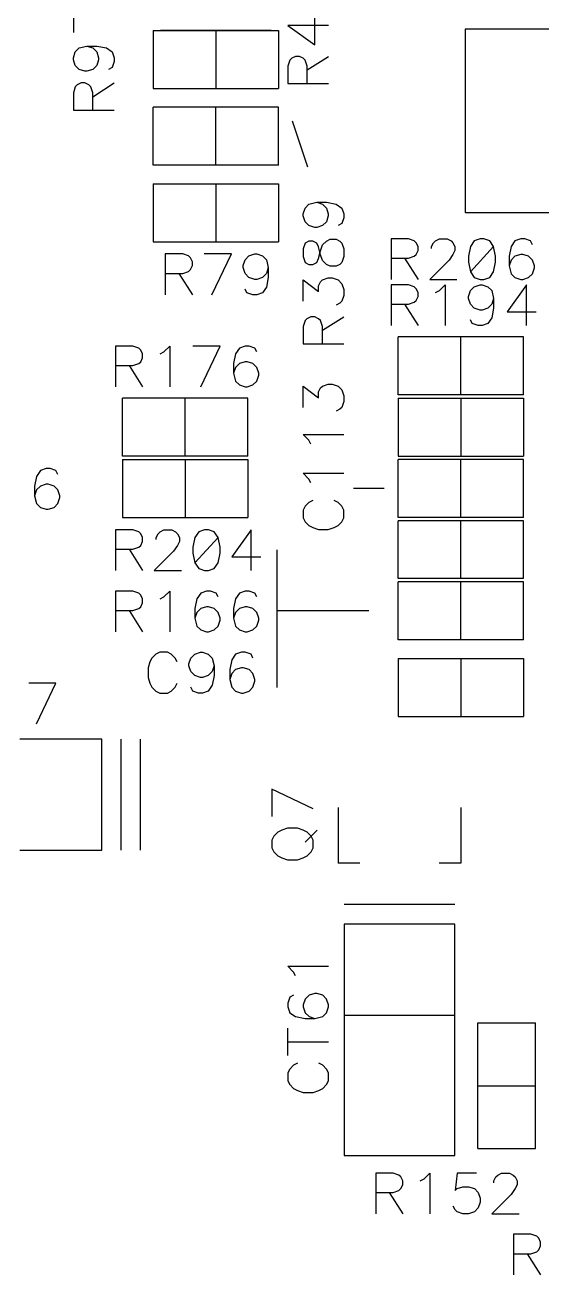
# Model space of a CAD drawing. Extents: x 295 to 953, y 10 to 290.
# Drawn here: x 694.4 to 722.2, y 171.1 to 238.5 of the extents above; entities that cross this region are included whole.
import ezdxf

# ---------------------------------------------------------------- set-up
doc = ezdxf.new("R2010")
doc.units = 0
doc.header["$LTSCALE"] = 5
doc.header["$MEASUREMENT"] = 0
doc.layers.add('DV-DPO-A6_BSK', color=2, linetype='CONTINUOUS')

msp = doc.modelspace()

# ---------------------------------------------------------------- linework, layer by layer
at = {"layer": 'DV-DPO-A6_BSK', "color": 7}
for p, q in [((697.012, 239.567), (697.012, 238.101)), ((710.042, 237.434), (710.042, 238.999)), ((701.318, 238.193), (708.074, 238.193)), ((701.318, 238.193), (701.318, 235.07)), ((701.707, 238.213), (707.684, 238.213)), ((704.692, 238.193), (704.692, 235.07)), ((708.074, 238.193), (708.074, 235.07)), ((710.775, 238.477), (708.582, 238.477)), ((708.582, 238.477), (710.042, 237.434)), ((735.824, 238.266), (718.145, 238.266)), ((718.145, 238.266), (718.145, 228.387)), ((697.118, 237.051), (697.329, 237.262)), ((697.329, 237.262), (697.745, 237.361)), ((697.745, 237.361), (698.062, 237.262)), ((697.745, 237.361), (698.273, 237.361)), ((698.062, 237.262), (698.273, 237.051)), ((698.273, 237.361), (698.795, 237.262)), ((698.795, 237.262), (699.112, 237.051)), ((697.012, 236.734), (697.118, 237.051)), ((697.012, 236.628), (697.012, 236.734)), ((697.118, 236.318), (697.012, 236.628)), ((698.273, 237.051), (698.372, 236.734)), ((698.372, 236.628), (698.273, 236.318)), ((698.372, 236.734), (698.372, 236.628)), ((699.112, 237.051), (699.218, 236.734)), ((699.218, 236.523), (699.112, 236.212)), ((699.218, 236.734), (699.218, 236.523)), ((708.688, 236.602), (708.582, 236.285)), ((708.787, 236.701), (708.688, 236.602)), ((708.998, 236.807), (708.787, 236.701)), ((709.209, 236.807), (708.998, 236.807)), ((709.414, 236.701), (709.209, 236.807)), ((709.52, 236.602), (709.414, 236.701)), ((709.626, 236.285), (709.52, 236.602)), ((709.626, 236.074), (710.775, 236.807)), ((697.329, 236.107), (697.118, 236.318)), ((697.639, 236.001), (697.329, 236.107)), ((697.745, 236.001), (697.639, 236.001)), ((698.062, 236.107), (697.745, 236.001)), ((698.273, 236.318), (698.062, 236.107)), ((699.112, 236.212), (698.901, 236.107)), ((708.582, 236.285), (708.582, 235.347)), ((709.626, 235.347), (709.626, 236.285)), ((697.118, 235.162), (697.012, 234.845)), ((697.223, 235.268), (697.118, 235.162)), ((697.428, 235.374), (697.223, 235.268)), ((697.639, 235.374), (697.428, 235.374)), ((697.851, 235.268), (697.639, 235.374)), ((697.956, 235.162), (697.851, 235.268)), ((698.062, 234.845), (697.956, 235.162)), ((698.062, 234.634), (699.218, 235.374)), ((708.582, 235.347), (710.775, 235.347)), ((697.012, 234.845), (697.012, 233.901)), ((698.062, 233.901), (698.062, 234.845)), ((701.318, 235.07), (708.074, 235.07)), ((697.012, 233.901), (699.218, 233.901)), ((708.074, 234.066), (701.318, 234.066)), ((701.318, 230.942), (701.318, 234.066)), ((704.692, 230.942), (704.692, 234.066)), ((708.074, 230.942), (708.074, 234.066)), ((708.82, 233.326), (709.645, 230.85)), ((708.074, 230.942), (701.318, 230.942)), ((701.318, 229.938), (708.074, 229.938)), ((701.318, 229.938), (701.318, 226.815)), ((704.692, 229.938), (704.692, 226.815)), ((708.074, 229.938), (708.074, 226.815)), ((709.408, 228.314), (709.513, 228.624)), ((709.513, 228.624), (709.718, 228.836)), ((709.718, 228.836), (710.141, 228.941)), ((710.141, 228.941), (710.451, 228.836)), ((710.141, 228.941), (710.662, 228.941)), ((710.451, 228.836), (710.662, 228.624)), ((710.662, 228.941), (711.184, 228.836)), ((710.662, 228.624), (710.761, 228.314)), ((711.184, 228.836), (711.494, 228.624)), ((711.494, 228.624), (711.6, 228.314)), ((709.408, 228.208), (709.408, 228.314)), ((709.513, 227.891), (709.408, 228.208)), ((709.718, 227.687), (709.513, 227.891)), ((710.662, 227.891), (710.451, 227.687)), ((710.761, 228.208), (710.662, 227.891)), ((710.761, 228.314), (710.761, 228.208)), ((711.494, 227.792), (711.29, 227.687)), ((711.6, 228.103), (711.494, 227.792)), ((711.6, 228.314), (711.6, 228.103)), ((718.145, 228.387), (735.824, 228.387)), ((710.035, 227.581), (709.718, 227.687)), ((710.141, 227.581), (710.035, 227.581)), ((710.451, 227.687), (710.141, 227.581)), ((701.318, 226.815), (708.074, 226.815)), ((709.513, 226.742), (709.408, 226.432)), ((709.408, 226.432), (709.408, 226.016)), ((709.718, 226.848), (709.513, 226.742)), ((709.929, 226.848), (709.718, 226.848)), ((710.141, 226.742), (709.929, 226.848)), ((710.24, 226.537), (710.141, 226.742)), ((710.345, 226.115), (710.24, 226.537)), ((710.345, 226.326), (710.451, 226.643)), ((710.451, 226.643), (710.662, 226.848)), ((710.662, 226.848), (710.867, 226.953)), ((710.867, 226.953), (711.184, 226.953)), ((711.184, 226.953), (711.389, 226.848)), ((711.389, 226.848), (711.494, 226.742)), ((711.494, 226.742), (711.6, 226.432)), ((711.6, 226.432), (711.6, 226.016)), ((715.08, 226.967), (714.143, 226.967)), ((714.143, 226.967), (714.143, 224.774)), ((715.397, 226.861), (715.08, 226.967)), ((715.503, 226.755), (715.397, 226.861)), ((715.602, 226.551), (715.503, 226.755)), ((715.602, 226.339), (715.602, 226.551)), ((716.335, 226.551), (716.441, 226.755)), ((716.335, 226.445), (716.335, 226.551)), ((716.441, 226.755), (716.547, 226.861)), ((716.547, 226.861), (716.751, 226.967)), ((716.751, 226.967), (717.174, 226.967)), ((717.174, 226.967), (717.379, 226.861)), ((717.379, 226.861), (717.484, 226.755)), ((717.484, 226.755), (717.59, 226.551)), ((717.59, 226.551), (717.59, 226.339)), ((718.429, 226.551), (718.323, 226.029)), ((718.633, 226.861), (718.429, 226.551)), ((719.677, 226.551), (718.429, 225.19)), ((718.95, 226.967), (718.633, 226.861)), ((719.155, 226.967), (718.95, 226.967)), ((719.472, 226.861), (719.155, 226.967)), ((719.677, 226.551), (719.472, 226.861)), ((719.782, 226.029), (719.677, 226.551)), ((720.621, 226.551), (720.516, 226.029)), ((720.826, 226.861), (720.621, 226.551)), ((721.143, 226.967), (720.826, 226.861)), ((721.354, 226.967), (721.143, 226.967)), ((721.665, 226.861), (721.354, 226.967)), ((721.77, 226.656), (721.665, 226.861)), ((702.909, 226.154), (701.965, 226.154)), ((701.965, 226.154), (701.965, 223.949)), ((703.226, 226.049), (702.909, 226.154)), ((703.332, 225.943), (703.226, 226.049)), ((703.438, 225.732), (703.332, 225.943)), ((703.438, 225.527), (703.438, 225.732)), ((705.538, 226.154), (704.065, 226.154)), ((704.488, 223.949), (705.538, 226.154)), ((706.165, 225.527), (706.271, 225.837)), ((706.271, 225.837), (706.482, 226.049)), ((706.482, 226.049), (706.792, 226.154)), ((706.792, 226.154), (706.898, 226.154)), ((706.898, 226.154), (707.215, 226.049)), ((707.215, 226.049), (707.426, 225.837)), ((707.426, 225.837), (707.525, 225.421)), ((709.408, 226.016), (709.513, 225.699)), ((710.141, 225.699), (710.24, 225.91)), ((710.24, 225.91), (710.345, 226.326)), ((710.451, 225.804), (710.345, 226.115)), ((710.662, 225.593), (710.451, 225.804)), ((711.6, 226.016), (711.494, 225.699)), ((714.143, 225.923), (715.08, 225.923)), ((714.876, 225.923), (715.602, 224.774)), ((715.08, 225.923), (715.397, 226.029)), ((715.397, 226.029), (715.503, 226.128)), ((715.503, 226.128), (715.602, 226.339)), ((717.28, 225.818), (716.23, 224.774)), ((717.484, 226.128), (717.28, 225.818)), ((717.59, 226.339), (717.484, 226.128)), ((718.323, 226.029), (718.323, 225.712)), ((719.782, 225.712), (719.782, 226.029)), ((720.516, 226.029), (720.516, 225.507)), ((720.621, 225.818), (720.516, 225.507)), ((720.826, 226.029), (720.621, 225.818)), ((721.143, 226.128), (720.826, 226.029)), ((721.249, 226.128), (721.143, 226.128)), ((721.559, 226.029), (721.249, 226.128)), ((721.77, 225.818), (721.559, 226.029)), ((721.876, 225.507), (721.77, 225.818)), ((701.965, 225.104), (702.909, 225.104)), ((702.705, 225.104), (703.438, 223.949)), ((702.909, 225.104), (703.226, 225.21)), ((703.226, 225.21), (703.332, 225.316)), ((703.332, 225.316), (703.438, 225.527)), ((706.165, 225.421), (706.165, 225.527)), ((706.271, 225.104), (706.165, 225.421)), ((706.482, 224.893), (706.271, 225.104)), ((707.426, 225.104), (707.215, 224.893)), ((707.525, 225.421), (707.426, 225.104)), ((707.525, 225.421), (707.525, 224.893)), ((709.513, 225.699), (709.718, 225.593)), ((709.718, 225.593), (709.929, 225.593)), ((709.929, 225.593), (710.141, 225.699)), ((710.867, 225.494), (710.662, 225.593)), ((711.184, 225.494), (710.867, 225.494)), ((711.389, 225.593), (711.184, 225.494)), ((711.494, 225.699), (711.389, 225.593)), ((718.323, 225.712), (718.429, 225.19)), ((718.429, 225.19), (718.633, 224.88)), ((719.472, 224.88), (719.677, 225.19)), ((719.677, 225.19), (719.782, 225.712)), ((720.516, 225.507), (720.621, 225.085)), ((720.621, 225.085), (720.826, 224.88)), ((721.559, 224.88), (721.77, 225.085)), ((721.77, 225.085), (721.876, 225.402)), ((721.876, 225.402), (721.876, 225.507)), ((706.792, 224.787), (706.482, 224.893)), ((706.898, 224.787), (706.792, 224.787)), ((707.215, 224.893), (706.898, 224.787)), ((707.525, 224.893), (707.426, 224.371)), ((709.408, 223.612), (709.408, 224.761)), ((709.408, 224.761), (710.24, 224.134)), ((710.24, 224.444), (710.345, 224.655)), ((710.24, 224.134), (710.24, 224.444)), ((710.345, 224.655), (710.451, 224.761)), ((710.451, 224.761), (710.761, 224.867)), ((710.761, 224.867), (710.973, 224.867)), ((710.973, 224.867), (711.29, 224.761)), ((711.29, 224.761), (711.494, 224.55)), ((711.494, 224.55), (711.6, 224.239)), ((715.08, 224.49), (714.143, 224.49)), ((714.143, 224.49), (714.143, 222.298)), ((715.397, 224.385), (715.08, 224.49)), ((715.503, 224.279), (715.397, 224.385)), ((716.23, 224.774), (717.696, 224.774)), ((716.751, 224.18), (717.068, 224.49)), ((717.068, 224.49), (717.068, 222.298)), ((718.429, 224.18), (718.633, 224.385)), ((718.633, 224.88), (718.95, 224.774)), ((718.633, 224.385), (718.95, 224.49)), ((718.95, 224.774), (719.155, 224.774)), ((718.95, 224.49), (719.056, 224.49)), ((719.056, 224.49), (719.366, 224.385)), ((719.155, 224.774), (719.472, 224.88)), ((719.366, 224.385), (719.578, 224.18)), ((721.453, 224.49), (720.41, 223.031)), ((720.826, 224.88), (721.143, 224.774)), ((721.143, 224.774), (721.249, 224.774)), ((721.249, 224.774), (721.559, 224.88)), ((721.453, 222.298), (721.453, 224.49)), ((706.376, 224.054), (706.271, 224.266)), ((706.687, 223.949), (706.376, 224.054)), ((706.898, 223.949), (706.687, 223.949)), ((707.215, 224.054), (706.898, 223.949)), ((707.426, 224.371), (707.215, 224.054)), ((711.6, 223.922), (711.494, 223.612)), ((711.6, 224.239), (711.6, 223.922)), ((715.602, 224.074), (715.503, 224.279)), ((715.503, 223.651), (715.602, 223.863)), ((715.602, 223.863), (715.602, 224.074)), ((716.547, 224.074), (716.751, 224.18)), ((718.323, 223.863), (718.429, 224.18)), ((718.323, 223.757), (718.323, 223.863)), ((718.429, 223.447), (718.323, 223.757)), ((719.578, 224.18), (719.677, 223.757)), ((719.677, 223.757), (719.578, 223.447)), ((719.677, 223.757), (719.677, 223.235)), ((711.389, 223.506), (711.184, 223.401)), ((711.494, 223.612), (711.389, 223.506)), ((714.143, 223.447), (715.08, 223.447)), ((714.876, 223.447), (715.602, 222.298)), ((715.08, 223.447), (715.397, 223.552)), ((715.397, 223.552), (715.503, 223.651)), ((718.633, 223.235), (718.429, 223.447)), ((718.95, 223.13), (718.633, 223.235)), ((719.056, 223.13), (718.95, 223.13)), ((719.366, 223.235), (719.056, 223.13)), ((719.578, 223.447), (719.366, 223.235)), ((719.677, 223.235), (719.578, 222.714)), ((720.41, 223.031), (721.975, 223.031)), ((709.513, 222.568), (709.408, 222.251)), ((709.612, 222.667), (709.513, 222.568)), ((709.824, 222.773), (709.612, 222.667)), ((710.035, 222.773), (709.824, 222.773)), ((710.24, 222.667), (710.035, 222.773)), ((710.345, 222.568), (710.24, 222.667)), ((710.451, 222.251), (710.345, 222.568)), ((710.451, 222.04), (711.6, 222.773)), ((718.528, 222.403), (718.429, 222.608)), ((718.845, 222.298), (718.528, 222.403)), ((719.366, 222.403), (719.056, 222.298)), ((719.578, 222.714), (719.366, 222.403)), ((709.408, 222.251), (709.408, 221.314)), ((710.451, 221.314), (710.451, 222.251)), ((721.282, 221.683), (714.526, 221.683)), ((714.526, 218.56), (714.526, 221.683)), ((717.9, 218.56), (717.9, 221.683)), ((719.056, 222.298), (718.845, 222.298)), ((721.282, 218.56), (721.282, 221.683)), ((700.221, 221.188), (699.284, 221.188)), ((699.284, 221.188), (699.284, 218.996)), ((700.538, 221.083), (700.221, 221.188)), ((700.644, 220.977), (700.538, 221.083)), ((701.892, 220.878), (702.209, 221.188)), ((702.209, 221.188), (702.209, 218.996)), ((704.923, 221.188), (703.464, 221.188)), ((703.88, 218.996), (704.923, 221.188)), ((705.967, 221.083), (705.762, 220.772)), ((706.284, 221.188), (705.967, 221.083)), ((706.495, 221.188), (706.284, 221.188)), ((706.806, 221.083), (706.495, 221.188)), ((706.911, 220.878), (706.806, 221.083)), ((709.408, 221.314), (711.6, 221.314)), ((700.538, 220.25), (700.644, 220.349)), ((700.743, 220.772), (700.644, 220.977)), ((700.644, 220.349), (700.743, 220.561)), ((700.743, 220.561), (700.743, 220.772)), ((701.688, 220.772), (701.892, 220.878)), ((705.762, 220.772), (705.657, 220.25)), ((706.284, 220.349), (705.967, 220.25)), ((706.39, 220.349), (706.284, 220.349)), ((706.7, 220.25), (706.39, 220.349)), ((699.284, 220.145), (700.221, 220.145)), ((700.017, 220.145), (700.743, 218.996)), ((700.221, 220.145), (700.538, 220.25)), ((705.657, 220.25), (705.657, 219.729)), ((705.762, 220.039), (705.657, 219.729)), ((705.657, 219.729), (705.762, 219.306)), ((705.967, 220.25), (705.762, 220.039)), ((706.911, 220.039), (706.7, 220.25)), ((707.017, 219.729), (706.911, 220.039)), ((707.017, 219.623), (707.017, 219.729)), ((705.762, 219.306), (705.967, 219.101)), ((705.967, 219.101), (706.284, 218.996)), ((706.284, 218.996), (706.39, 218.996)), ((706.39, 218.996), (706.7, 219.101)), ((706.7, 219.101), (706.911, 219.306)), ((706.911, 219.306), (707.017, 219.623)), ((709.408, 217.886), (709.408, 219.035)), ((709.408, 219.035), (710.24, 218.408)), ((710.345, 218.93), (710.451, 219.035)), ((710.451, 219.035), (710.761, 219.134)), ((710.761, 219.134), (710.973, 219.134)), ((710.973, 219.134), (711.29, 219.035)), ((711.29, 219.035), (711.494, 218.824)), ((706.423, 218.381), (699.667, 218.381)), ((699.667, 215.258), (699.667, 218.381)), ((703.041, 215.258), (703.041, 218.381)), ((706.423, 215.258), (706.423, 218.381)), ((710.24, 218.718), (710.345, 218.93)), ((710.24, 218.408), (710.24, 218.718)), ((711.494, 218.824), (711.6, 218.514)), ((711.6, 218.514), (711.6, 218.197)), ((721.282, 218.56), (714.526, 218.56)), ((714.526, 218.381), (721.282, 218.381)), ((714.526, 218.381), (714.526, 215.258)), ((717.9, 218.381), (717.9, 215.258)), ((721.282, 218.381), (721.282, 215.258)), ((711.389, 217.781), (711.184, 217.675)), ((711.494, 217.886), (711.389, 217.781)), ((711.6, 218.197), (711.494, 217.886)), ((709.718, 216.11), (709.408, 216.42)), ((709.408, 216.42), (711.6, 216.42)), ((709.824, 215.898), (709.718, 216.11)), ((706.423, 215.258), (699.667, 215.258)), ((699.667, 215.079), (706.423, 215.079)), ((699.667, 215.079), (699.667, 211.956)), ((703.041, 215.079), (703.041, 211.956)), ((706.423, 215.079), (706.423, 211.956)), ((714.526, 215.258), (721.282, 215.258)), ((721.282, 215.079), (714.526, 215.079)), ((714.526, 211.956), (714.526, 215.079)), ((717.9, 211.956), (717.9, 215.079)), ((721.282, 211.956), (721.282, 215.079)), ((695.235, 214.479), (695.031, 214.168)), ((695.552, 214.584), (695.235, 214.479)), ((695.764, 214.584), (695.552, 214.584)), ((696.074, 214.479), (695.764, 214.584)), ((696.18, 214.274), (696.074, 214.479)), ((709.718, 214.016), (709.408, 214.333)), ((709.408, 214.333), (711.6, 214.333)), ((695.031, 214.168), (694.925, 213.646)), ((694.925, 213.646), (694.925, 213.125)), ((695.235, 213.646), (695.031, 213.435)), ((695.552, 213.745), (695.235, 213.646)), ((695.658, 213.745), (695.552, 213.745)), ((695.968, 213.646), (695.658, 213.745)), ((696.18, 213.435), (695.968, 213.646)), ((709.824, 213.812), (709.718, 214.016)), ((695.031, 213.435), (694.925, 213.125)), ((694.925, 213.125), (695.031, 212.702)), ((696.285, 213.125), (696.18, 213.435)), ((696.18, 212.702), (696.285, 213.019)), ((696.285, 213.019), (696.285, 213.125)), ((713.773, 213.514), (712.122, 213.514)), ((695.031, 212.702), (695.235, 212.497)), ((695.235, 212.497), (695.552, 212.392)), ((695.552, 212.392), (695.658, 212.392)), ((695.658, 212.392), (695.968, 212.497)), ((695.968, 212.497), (696.18, 212.702)), ((709.513, 212.557), (709.408, 212.345)), ((709.408, 212.345), (709.408, 211.929)), ((709.718, 212.761), (709.513, 212.557)), ((709.929, 212.867), (709.718, 212.761)), ((711.29, 212.761), (711.078, 212.867)), ((711.494, 212.557), (711.29, 212.761)), ((711.6, 212.345), (711.494, 212.557)), ((711.6, 211.929), (711.6, 212.345)), ((699.667, 211.956), (706.423, 211.956)), ((709.408, 211.929), (709.513, 211.718)), ((709.513, 211.718), (709.718, 211.513)), ((711.29, 211.513), (711.494, 211.718)), ((711.494, 211.718), (711.6, 211.929)), ((721.282, 211.956), (714.526, 211.956)), ((721.282, 211.777), (714.526, 211.777)), ((714.526, 208.654), (714.526, 211.777)), ((717.9, 208.654), (717.9, 211.777)), ((721.282, 208.654), (721.282, 211.777)), ((700.221, 211.282), (699.284, 211.282)), ((699.284, 211.282), (699.284, 209.09)), ((700.538, 211.177), (700.221, 211.282)), ((700.644, 211.071), (700.538, 211.177)), ((700.743, 210.866), (700.644, 211.071)), ((701.476, 210.866), (701.582, 211.071)), ((701.582, 211.071), (701.688, 211.177)), ((701.688, 211.177), (701.892, 211.282)), ((701.892, 211.282), (702.315, 211.282)), ((702.315, 211.282), (702.52, 211.177)), ((702.52, 211.177), (702.625, 211.071)), ((702.625, 211.071), (702.731, 210.866)), ((703.774, 211.177), (703.57, 210.866)), ((704.091, 211.282), (703.774, 211.177)), ((704.296, 211.282), (704.091, 211.282)), ((704.613, 211.177), (704.296, 211.282)), ((704.818, 210.866), (704.613, 211.177)), ((706.594, 211.282), (705.551, 209.823)), ((706.594, 209.09), (706.594, 211.282)), ((709.718, 211.513), (709.929, 211.408)), ((709.929, 211.408), (710.24, 211.302)), ((710.24, 211.302), (710.761, 211.302)), ((710.761, 211.302), (711.078, 211.408)), ((711.078, 211.408), (711.29, 211.513)), ((699.284, 210.239), (700.221, 210.239)), ((700.017, 210.239), (700.743, 209.09)), ((700.221, 210.239), (700.538, 210.344)), ((700.538, 210.344), (700.644, 210.443)), ((700.644, 210.443), (700.743, 210.655)), ((700.743, 210.655), (700.743, 210.866)), ((701.476, 210.76), (701.476, 210.866)), ((702.625, 210.443), (702.421, 210.133)), ((702.731, 210.655), (702.625, 210.443)), ((702.731, 210.866), (702.731, 210.655)), ((703.57, 210.866), (703.464, 210.344)), ((703.464, 210.344), (703.464, 210.027)), ((704.818, 210.866), (703.57, 209.506)), ((704.923, 210.344), (704.818, 210.866)), ((704.923, 210.027), (704.923, 210.344)), ((702.421, 210.133), (701.371, 209.09)), ((703.464, 210.027), (703.57, 209.506)), ((704.818, 209.506), (704.923, 210.027)), ((705.551, 209.823), (707.116, 209.823)), ((707.994, 210.212), (707.994, 202.783)), ((701.371, 209.09), (702.837, 209.09)), ((703.57, 209.506), (703.774, 209.195)), ((703.774, 209.195), (704.091, 209.09)), ((704.091, 209.09), (704.296, 209.09)), ((704.296, 209.09), (704.613, 209.195)), ((704.613, 209.195), (704.818, 209.506)), ((721.282, 208.654), (714.526, 208.654)), ((721.282, 208.475), (714.526, 208.475)), ((714.526, 205.352), (714.526, 208.475)), ((717.9, 205.352), (717.9, 208.475)), ((721.282, 205.352), (721.282, 208.475)), ((700.221, 207.98), (699.284, 207.98)), ((699.284, 207.98), (699.284, 205.788)), ((700.538, 207.875), (700.221, 207.98)), ((700.644, 207.769), (700.538, 207.875)), ((700.743, 207.564), (700.644, 207.769)), ((700.743, 207.353), (700.743, 207.564)), ((701.688, 207.564), (701.892, 207.67)), ((701.892, 207.67), (702.209, 207.98)), ((702.209, 207.98), (702.209, 205.788)), ((703.669, 207.564), (703.57, 207.042)), ((703.88, 207.875), (703.669, 207.564)), ((704.197, 207.98), (703.88, 207.875)), ((704.402, 207.98), (704.197, 207.98)), ((704.719, 207.875), (704.402, 207.98)), ((704.818, 207.67), (704.719, 207.875)), ((705.762, 207.564), (705.657, 207.042)), ((705.967, 207.875), (705.762, 207.564)), ((706.284, 207.98), (705.967, 207.875)), ((706.495, 207.98), (706.284, 207.98)), ((706.806, 207.875), (706.495, 207.98)), ((706.911, 207.67), (706.806, 207.875)), ((699.284, 206.937), (700.221, 206.937)), ((700.017, 206.937), (700.743, 205.788)), ((700.221, 206.937), (700.538, 207.042)), ((700.538, 207.042), (700.644, 207.141)), ((700.644, 207.141), (700.743, 207.353)), ((703.57, 207.042), (703.57, 206.521)), ((703.88, 207.042), (703.669, 206.831)), ((704.197, 207.141), (703.88, 207.042)), ((704.296, 207.141), (704.197, 207.141)), ((704.613, 207.042), (704.296, 207.141)), ((704.818, 206.831), (704.613, 207.042)), ((705.657, 207.042), (705.657, 206.521)), ((705.967, 207.042), (705.762, 206.831)), ((706.284, 207.141), (705.967, 207.042)), ((706.39, 207.141), (706.284, 207.141)), ((706.7, 207.042), (706.39, 207.141)), ((706.911, 206.831), (706.7, 207.042)), ((712.947, 206.91), (707.994, 206.91)), ((703.669, 206.831), (703.57, 206.521)), ((703.57, 206.521), (703.669, 206.098)), ((704.923, 206.521), (704.818, 206.831)), ((704.818, 206.098), (704.923, 206.415)), ((704.923, 206.415), (704.923, 206.521)), ((705.762, 206.831), (705.657, 206.521)), ((705.657, 206.521), (705.762, 206.098)), ((707.017, 206.521), (706.911, 206.831)), ((706.911, 206.098), (707.017, 206.415)), ((707.017, 206.415), (707.017, 206.521)), ((703.669, 206.098), (703.88, 205.893)), ((703.88, 205.893), (704.197, 205.788)), ((704.197, 205.788), (704.296, 205.788)), ((704.296, 205.788), (704.613, 205.893)), ((704.613, 205.893), (704.818, 206.098)), ((705.762, 206.098), (705.967, 205.893)), ((705.967, 205.893), (706.284, 205.788)), ((706.284, 205.788), (706.39, 205.788)), ((706.39, 205.788), (706.7, 205.893)), ((706.7, 205.893), (706.911, 206.098)), ((721.282, 205.352), (714.526, 205.352)), ((701.245, 204.374), (701.139, 204.163)), ((701.456, 204.586), (701.245, 204.374)), ((701.668, 204.691), (701.456, 204.586)), ((702.084, 204.691), (701.668, 204.691)), ((702.295, 204.586), (702.084, 204.691)), ((702.506, 204.374), (702.295, 204.586)), ((702.612, 204.163), (702.506, 204.374)), ((703.239, 204.064), (703.345, 204.374)), ((703.345, 204.374), (703.556, 204.586)), ((703.556, 204.586), (703.867, 204.691)), ((703.867, 204.691), (703.972, 204.691)), ((703.972, 204.691), (704.289, 204.586)), ((704.289, 204.586), (704.501, 204.374)), ((704.501, 204.374), (704.606, 203.958)), ((705.551, 204.269), (705.445, 203.747)), ((705.756, 204.586), (705.551, 204.269)), ((706.073, 204.691), (705.756, 204.586)), ((706.284, 204.691), (706.073, 204.691)), ((706.601, 204.586), (706.284, 204.691)), ((706.7, 204.374), (706.601, 204.586)), ((714.526, 204.348), (721.282, 204.348)), ((714.526, 204.348), (714.526, 201.224)), ((717.9, 204.348), (717.9, 201.224)), ((721.282, 204.348), (721.282, 201.224)), ((701.139, 204.163), (701.04, 203.853)), ((701.04, 203.853), (701.04, 203.324)), ((703.239, 203.958), (703.239, 204.064)), ((703.345, 203.641), (703.239, 203.958)), ((703.556, 203.43), (703.345, 203.641)), ((704.501, 203.641), (704.289, 203.43)), ((704.606, 203.958), (704.501, 203.641)), ((704.606, 203.958), (704.606, 203.43)), ((705.445, 203.747), (705.445, 203.219)), ((705.551, 203.536), (705.445, 203.219)), ((705.756, 203.747), (705.551, 203.536)), ((706.073, 203.853), (705.756, 203.747)), ((706.178, 203.853), (706.073, 203.853)), ((706.495, 203.747), (706.178, 203.853)), ((706.7, 203.536), (706.495, 203.747)), ((706.806, 203.219), (706.7, 203.536)), ((696.074, 203.027), (694.615, 203.027)), ((695.031, 200.835), (696.074, 203.027)), ((701.04, 203.324), (701.139, 203.014)), ((701.139, 203.014), (701.245, 202.803)), ((702.506, 202.803), (702.612, 203.014)), ((703.867, 203.324), (703.556, 203.43)), ((703.972, 203.324), (703.867, 203.324)), ((704.289, 203.43), (703.972, 203.324)), ((704.501, 202.908), (704.289, 202.591)), ((704.606, 203.43), (704.501, 202.908)), ((705.445, 203.219), (705.551, 202.803)), ((706.7, 202.803), (706.806, 203.12)), ((706.806, 203.12), (706.806, 203.219)), ((701.245, 202.803), (701.456, 202.591)), ((701.456, 202.591), (701.668, 202.486)), ((701.668, 202.486), (702.084, 202.486)), ((702.084, 202.486), (702.295, 202.591)), ((702.295, 202.591), (702.506, 202.803)), ((703.451, 202.591), (703.345, 202.803)), ((703.768, 202.486), (703.451, 202.591)), ((703.972, 202.486), (703.768, 202.486)), ((704.289, 202.591), (703.972, 202.486)), ((705.551, 202.803), (705.756, 202.591)), ((705.756, 202.591), (706.073, 202.486)), ((706.073, 202.486), (706.178, 202.486)), ((706.178, 202.486), (706.495, 202.591)), ((706.495, 202.591), (706.7, 202.803)), ((714.526, 201.224), (721.282, 201.224)), ((698.551, 199.996), (694.133, 199.996)), ((698.551, 194.019), (698.551, 199.996)), ((699.594, 194.019), (699.594, 199.996)), ((700.631, 194.019), (700.631, 199.996)), ((709.943, 196.251), (707.724, 197.308)), ((707.724, 197.308), (707.724, 195.829)), ((711.29, 196.311), (711.29, 193.319)), ((717.914, 196.311), (717.914, 193.319)), ((707.829, 194.772), (707.724, 194.561)), ((708.041, 194.983), (707.829, 194.772)), ((708.252, 195.089), (708.041, 194.983)), ((708.569, 195.195), (708.252, 195.089)), ((709.097, 195.195), (708.569, 195.195)), ((709.414, 195.089), (709.097, 195.195)), ((709.626, 194.983), (709.414, 195.089)), ((709.52, 194.455), (710.154, 195.089)), ((709.837, 194.772), (709.626, 194.983)), ((709.943, 194.561), (709.837, 194.772)), ((707.724, 194.561), (707.724, 194.138)), ((707.724, 194.138), (707.829, 193.927)), ((709.837, 193.927), (709.943, 194.138)), ((709.943, 194.138), (709.943, 194.561)), ((694.133, 194.019), (698.551, 194.019)), ((707.829, 193.927), (708.041, 193.716)), ((708.041, 193.716), (708.252, 193.61)), ((708.252, 193.61), (708.569, 193.504)), ((708.569, 193.504), (709.097, 193.504)), ((709.097, 193.504), (709.414, 193.61)), ((709.414, 193.61), (709.626, 193.716)), ((709.626, 193.716), (709.837, 193.927)), ((712.459, 193.319), (711.29, 193.319)), ((717.914, 193.319), (716.745, 193.319)), ((717.59, 191.081), (711.613, 191.081)), ((717.59, 190.037), (711.613, 190.037)), ((711.613, 190.037), (711.613, 185.619)), ((717.59, 185.619), (717.59, 190.037)), ((708.892, 187.448), (708.575, 187.759)), ((708.575, 187.759), (710.775, 187.759)), ((708.998, 187.237), (708.892, 187.448)), ((708.681, 186.088), (708.575, 185.771)), ((708.892, 186.194), (708.681, 186.088)), ((709.52, 185.982), (709.414, 185.672)), ((709.731, 186.194), (709.52, 185.982)), ((710.042, 186.299), (709.731, 186.194)), ((710.147, 186.299), (710.042, 186.299)), ((710.458, 186.194), (710.147, 186.299)), ((710.669, 185.982), (710.458, 186.194)), ((710.775, 185.672), (710.669, 185.982)), ((708.575, 185.771), (708.575, 185.566)), ((708.575, 185.566), (708.681, 185.249)), ((709.414, 185.672), (709.414, 185.566)), ((709.414, 185.566), (709.52, 185.249)), ((710.669, 185.249), (710.775, 185.566)), ((710.775, 185.566), (710.775, 185.672)), ((711.613, 185.619), (711.613, 184.45)), ((717.59, 184.45), (717.59, 185.619)), ((708.681, 185.249), (708.998, 185.044)), ((708.998, 185.044), (709.52, 184.939)), ((709.52, 185.249), (709.731, 185.044)), ((709.52, 184.939), (710.042, 184.939)), ((709.731, 185.044), (710.042, 184.939)), ((710.042, 184.939), (710.458, 185.044)), ((710.458, 185.044), (710.669, 185.249)), ((717.59, 185.097), (711.613, 185.097)), ((718.818, 177.939), (718.818, 184.701)), ((718.818, 184.701), (721.942, 184.701)), ((721.942, 177.939), (721.942, 184.701)), ((708.575, 182.951), (708.575, 184.417)), ((711.613, 184.45), (711.613, 183.017)), ((717.59, 183.017), (717.59, 184.45)), ((708.575, 183.684), (710.775, 183.684)), ((711.613, 183.017), (711.613, 182.238)), ((717.59, 182.238), (717.59, 183.017)), ((708.681, 182.218), (708.575, 182.013)), ((708.575, 182.013), (708.575, 181.591)), ((708.892, 182.429), (708.681, 182.218)), ((709.104, 182.535), (708.892, 182.429)), ((710.458, 182.429), (710.253, 182.535)), ((710.669, 182.218), (710.458, 182.429)), ((710.775, 182.013), (710.669, 182.218)), ((710.775, 181.591), (710.775, 182.013)), ((711.613, 182.238), (711.613, 177.556)), ((717.59, 177.556), (717.59, 182.238)), ((708.575, 181.591), (708.681, 181.386)), ((708.681, 181.386), (708.892, 181.175)), ((710.458, 181.175), (710.669, 181.386)), ((710.669, 181.386), (710.775, 181.591)), ((718.818, 181.32), (721.942, 181.32)), ((708.892, 181.175), (709.104, 181.069)), ((709.104, 181.069), (709.414, 180.963)), ((709.414, 180.963), (709.936, 180.963)), ((709.936, 180.963), (710.253, 181.069)), ((710.253, 181.069), (710.458, 181.175)), ((718.818, 177.939), (721.942, 177.939)), ((711.613, 177.556), (717.59, 177.556)), ((714.255, 176.611), (713.317, 176.611)), ((713.317, 176.611), (713.317, 174.419)), ((714.572, 176.506), (714.255, 176.611)), ((715.926, 176.301), (716.243, 176.611)), ((716.243, 176.611), (716.243, 174.419)), ((717.702, 176.611), (717.603, 175.673)), ((718.752, 176.611), (717.702, 176.611)), ((719.901, 176.506), (720.106, 176.611)), ((720.106, 176.611), (720.529, 176.611)), ((720.529, 176.611), (720.733, 176.506)), ((714.678, 176.4), (714.572, 176.506)), ((714.777, 176.195), (714.678, 176.4)), ((714.678, 175.772), (714.777, 175.984)), ((714.777, 175.984), (714.777, 176.195)), ((715.721, 176.195), (715.926, 176.301)), ((717.702, 175.772), (718.019, 175.878)), ((718.019, 175.878), (718.33, 175.878)), ((718.33, 175.878), (718.647, 175.772)), ((719.69, 176.195), (719.796, 176.4)), ((719.69, 176.089), (719.69, 176.195)), ((719.796, 176.4), (719.901, 176.506)), ((720.733, 176.506), (720.839, 176.4)), ((720.839, 176.4), (720.945, 176.195)), ((720.945, 175.984), (720.839, 175.772)), ((720.945, 176.195), (720.945, 175.984)), ((713.317, 175.568), (714.255, 175.568)), ((714.05, 175.568), (714.777, 174.419)), ((714.255, 175.568), (714.572, 175.673)), ((714.572, 175.673), (714.678, 175.772)), ((717.603, 175.673), (717.702, 175.772)), ((718.647, 175.772), (718.851, 175.568)), ((718.851, 175.568), (718.957, 175.251)), ((718.957, 175.251), (718.957, 175.046)), ((720.628, 175.462), (719.584, 174.419)), ((720.839, 175.772), (720.628, 175.462)), ((717.603, 174.623), (717.497, 174.835)), ((717.702, 174.524), (717.603, 174.623)), ((718.019, 174.419), (717.702, 174.524)), ((718.647, 174.524), (718.33, 174.419)), ((718.851, 174.729), (718.647, 174.524)), ((718.957, 175.046), (718.851, 174.729)), ((718.33, 174.419), (718.019, 174.419)), ((719.584, 174.419), (721.05, 174.419)), ((721.684, 173.309), (720.747, 173.309)), ((720.747, 173.309), (720.747, 171.117)), ((722.001, 173.204), (721.684, 173.309)), ((722.107, 173.098), (722.001, 173.204)), ((722.206, 172.893), (722.107, 173.098)), ((722.107, 172.47), (722.206, 172.682)), ((722.206, 172.682), (722.206, 172.893)), ((720.747, 172.266), (721.684, 172.266)), ((721.48, 172.266), (722.206, 171.117)), ((721.684, 172.266), (722.001, 172.371)), ((722.001, 172.371), (722.107, 172.47))]:
    msp.add_line(p, q, dxfattribs=at)

doc.saveas('drawing.dxf')
